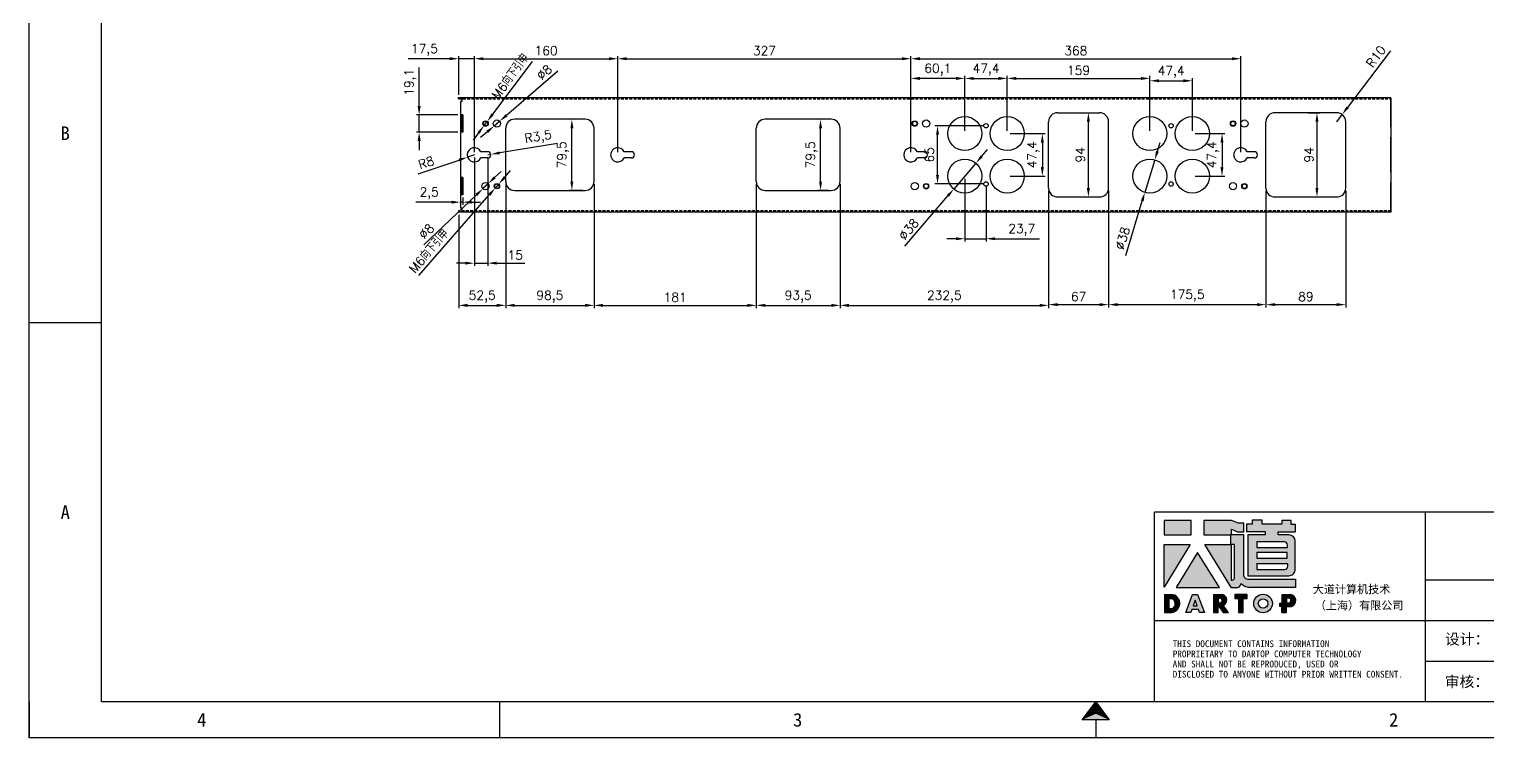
# Model space of a CAD drawing. Header units: millimetres. Extents: x 120943 to 145233, y 4425 to 40233.
# Drawn here: x 126943 to 128570, y 28927 to 29718 of the extents above; entities that cross this region are included whole.
import ezdxf
from ezdxf.enums import TextEntityAlignment as Align

# ---------------------------------------------------------------- set-up
doc = ezdxf.new("R2010")
doc.units = ezdxf.units.MM
doc.linetypes.add('DOT', pattern=[0.25, 0, -0.25])
doc.linetypes.add('HIDDEN2', pattern=[4.7625, 3.175, -1.5875])
for name, color, linetype in [('4', 7, 'Continuous'), ('hidden', 3, 'HIDDEN2'), ('print', 30, 'Continuous')]:
    doc.layers.add(name, color=color, linetype=linetype)
doc.layers.add('dim', color=2, linetype='Continuous', lineweight=9)
doc.styles.add('Dartop', font='SIMFANG.TTF')
doc.styles.add('hzHT', font='SIMHEI.TTF')
doc.styles.get("Standard").update_dxf_attribs({"font": 'txt', "bigfont": 'gbcbig.shx'})
doc.dimstyles.new('2-small', dxfattribs={"dimtxt": 10, "dimasz": 10, "dimexe": 3, "dimexo": 3, "dimgap": 4, "dimtad": 1, "dimtxsty": 'Standard', "dimcen": 5, "dimazin": 0, "dimtfac": 1, "dimtmove": 0, "dimatfit": 3, "dimfxl": 1, "dimarcsym": 0})

# ---------------------------------------------------------------- blocks, each defined once
blk = doc.blocks.new('*U527')
at = {"color": 254, "linetype": 'Continuous', "extrusion": (0, 0, -1)}
for points in [[(-17, 0.333), (-16.812, 0.25), (-17, 0.5)], [(-17, 0.333), (-17, 0.5), (-17.188, 0.25)], [(-17, 0.333), (-17.188, 0.25), (-16.812, 0.25)]]:
    blk.add_solid(points, dxfattribs=at)
blk = doc.blocks.new('dadao')
for p, q in [((48, 19.2), (44.9, 10.4)), ((44.9, 10.4), (51.2, 10.4)), ((51.2, 10.4), (48, 19.2))]:
    blk.add_line(p, q)
for points in [[(41.8, 121.6), (41.8, 143.7), (-0.4, 143.7), (-0.4, 121.6), (41.8, 121.6)], [(104.8, 122), (104.8, 130.3), (114.1, 126.3), (124.2, 126.3), (124.2, 139.6), (115.9, 139.6), (105.1, 143.9), (61.5, 143.9)], [(61.7, 144), (61.7, 121.3), (103.9, 121.3)], [(113.4, 38.7), (105.1, 38.7), (63, 106.5), (103.9, 106.5), (103.9, 120.9), (103.9, 121.3)], [(109.7, 53.6), (109.7, 106.2), (104.3, 106.2), (104.3, 50.4), (106.6, 50.4)], [(144.6, 94.4), (144.6, 84.8), (192, 84.8), (192, 94.1), (144.9, 94.1)], [(0, 28), (0, 0), (11.8, 0)], [(0.1, 28), (14, 28)], [(76.8, 28.2), (76.8, 0), (84.1, 0), (84.1, 11.1), (91.6, -0.1), (100.3, -0.1), (91.7, 11.1)], [(76.8, 28.2), (90.6, 28.2)], [(120.2, 45), (119.5, 45), (119.5, 44.6)], [(183.7, 0), (183.7, 9.6), (180.6, 9.6), (180.6, 14.9), (183.8, 14.9), (183.8, 28.1), (196.1, 28.1), (196.5, 28.1)], [(7.1, 21.8), (7.1, 6.1), (12, 6.1)], [(7.1, 21.8), (11.4, 21.8)], [(84, 22.7), (84, 15.3), (87.2, 15.3)], [(84, 22.7), (87.3, 22.7)], [(183.7, 0), (190.9, 0), (190.9, 9.6), (198.8, 9.6)], [(194.9, 22.3), (190.8, 22.3), (190.8, 15), (194.4, 15)]]:
    blk.add_lwpolyline(points)
blk.add_lwpolyline([(137.1, 144.2), (137.1, 137.9), (128.3, 137.9), (128.3, 126.5), (157.3, 126.5), (157.3, 121.5), (130.3, 121.5), (130.3, 57.5), (194.4, 57.5, 0.414214), (204.4, 67.5), (204.4, 111.3, 0.414214), (194.4, 121.3), (177.5, 121.3), (177.5, 126.3), (204.7, 126.3), (204.7, 137.7), (198.2, 137.7), (198.2, 143.9), (183.3, 143.9), (183.3, 138), (153, 138), (153, 144.2), (137.1, 144.2)], format="xyb", close=True)
for points in [[(104.8, 122), (123.4, 122), (123.4, 60, 0.414214), (131.4, 52), (204.8, 52), (204.8, 39.1), (131.7, 39.1)], [(144.3, 110.8), (144.3, 101.8), (192.3, 101.8), (192.3, 105.5, 0.414214), (187.3, 110.5), (144.3, 110.5)], [(144.6, 77), (144.6, 67.5), (187.6, 67.5, 0.414214), (192.6, 72.5), (192.6, 76.4), (144.6, 76.4)]]:
    blk.add_lwpolyline(points, format="xyb")
for points in [[(-0.3, 106.2), (40.4, 106.2), (-0.3, 39.7), (-0.3, 106.2)], [(51.7, 94.1), (18.4, 39.3), (86.2, 39.3)], [(43.8, 28.2), (51.8, 28.2), (62.6, -0.1), (55, -0.1), (53.2, 5), (42.9, 5), (41.1, 0), (33.6, 0)], [(110, 28.1), (110, 21.9), (116, 21.9), (116, -0.1), (123.2, -0.1), (123.2, 22), (129.2, 22), (129.2, 28.1), (110, 28.1)]]:
    blk.add_lwpolyline(points, close=True)
for radius in [14.5, 7.44]:
    blk.add_circle((154.2, 14.2), radius)
for centre, radius, start, end in [((99.2, 60.7), 12.6, 305.6399, 325.969), ((9.6, 14.2), 14.4, 278.6604, 72.3203), ((88.6, 19.4), 8.95, 290.6073, 77.2124), ((111.6, 46.7), 8.19, 282.9811, 347.6627), ((136, 61.7), 22.9, 226.7358, 259.3209), ((195.7, 18.6), 9.51, 288.8959, 85.2442), ((8.5, 13.9), 8.49, 294.2143, 69.7177), ((86.4, 19), 3.8, 282.527, 76.7196), ((193.7, 18.7), 3.8, 280.9891, 72.5513)]:
    blk.add_arc(centre, radius, start, end)
blk = doc.blocks.new('*D1319')
at = {"layer": 'Defpoints', "color": 0}
for p in [(127424.1, 29622.6), (127378, 29603.5), (127424.1, 29603.5)]:
    blk.add_point(p, dxfattribs=at)
at = {"layer": 'dim', "color": 0, "lineweight": -2}
for p, q in [((127378, 29632.6), (127378, 29675.6)), ((127421.1, 29622.6), (127375, 29622.6)), ((127378, 29603.5), (127378, 29622.6)), ((127421.1, 29603.5), (127375, 29603.5)), ((127378, 29593.5), (127378, 29583.5))]:
    blk.add_line(p, q, dxfattribs=at)
at = {"layer": 'dim', "color": 0}
for points in [[(127376.3, 29632.6), (127379.7, 29632.6), (127378, 29622.6)], [(127376.3, 29593.5), (127379.7, 29593.5), (127378, 29603.5)]]:
    blk.add_solid(points, dxfattribs=at)
at = {"layer": 'dim', "color": 0, "insert": (127368.2, 29659.1), "char_height": 10, "attachment_point": 5, "rotation": 90}
blk.add_mtext('19,1', dxfattribs=at)
blk = doc.blocks.new('*D1320')
at = {"layer": 'Defpoints', "color": 0}
for p in [(127424.1, 29533.6), (127426.6, 29533.6), (127424.1, 29525.3)]:
    blk.add_point(p, dxfattribs=at)
at = {"layer": 'dim', "color": 0, "lineweight": -2}
for p, q in [((127414.1, 29525.3), (127374.4, 29525.3)), ((127424.1, 29530.6), (127424.1, 29522.3)), ((127426.6, 29525.3), (127424.1, 29525.3)), ((127426.6, 29530.6), (127426.6, 29522.3)), ((127436.6, 29525.3), (127446.6, 29525.3))]:
    blk.add_line(p, q, dxfattribs=at)
at = {"layer": 'dim', "color": 0}
for points in [[(127414.1, 29526.9), (127414.1, 29523.6), (127424.1, 29525.3)], [(127436.6, 29526.9), (127436.6, 29523.6), (127426.6, 29525.3)]]:
    blk.add_solid(points, dxfattribs=at)
at = {"layer": 'dim', "color": 0, "insert": (127389.2, 29535.1), "char_height": 10, "attachment_point": 5}
blk.add_mtext('2,5', dxfattribs=at)
blk = doc.blocks.new('*D1321')
at = {"layer": 'Defpoints', "color": 0}
for p in [(127422.1, 29685.4), (127422.1, 29642.1), (127439.6, 29578.1)]:
    blk.add_point(p, dxfattribs=at)
at = {"layer": 'dim', "color": 0, "lineweight": -2}
for p, q in [((127412.1, 29685.4), (127365.7, 29685.4)), ((127422.1, 29645.1), (127422.1, 29688.4)), ((127439.6, 29685.4), (127422.1, 29685.4)), ((127439.6, 29581.1), (127439.6, 29688.4)), ((127449.6, 29685.4), (127459.6, 29685.4))]:
    blk.add_line(p, q, dxfattribs=at)
at = {"layer": 'dim', "color": 0}
for points in [[(127412.1, 29687.1), (127412.1, 29683.7), (127422.1, 29685.4)], [(127449.6, 29687.1), (127449.6, 29683.7), (127439.6, 29685.4)]]:
    blk.add_solid(points, dxfattribs=at)
at = {"layer": 'dim', "color": 0, "insert": (127383.9, 29695.2), "char_height": 10, "attachment_point": 5}
blk.add_mtext('17,5', dxfattribs=at)
blk = doc.blocks.new('*D1322')
at = {"layer": 'Defpoints', "color": 0}
for p in [(127599.6, 29685.4), (127439.6, 29578.1), (127599.6, 29578.1)]:
    blk.add_point(p, dxfattribs=at)
at = {"layer": 'dim', "color": 0, "lineweight": -2}
for p, q in [((127439.6, 29581.1), (127439.6, 29688.4)), ((127449.6, 29685.4), (127589.6, 29685.4)), ((127599.6, 29581.1), (127599.6, 29688.4))]:
    blk.add_line(p, q, dxfattribs=at)
at = {"layer": 'dim', "color": 0}
for points in [[(127449.6, 29687.1), (127449.6, 29683.7), (127439.6, 29685.4)], [(127589.6, 29687.1), (127589.6, 29683.7), (127599.6, 29685.4)]]:
    blk.add_solid(points, dxfattribs=at)
at = {"layer": 'dim', "color": 0, "insert": (127519.6, 29694.4), "char_height": 10, "attachment_point": 5}
blk.add_mtext('160', dxfattribs=at)
blk = doc.blocks.new('*D1323')
at = {"layer": 'Defpoints', "color": 0}
for p in [(127926.6, 29685.4), (127599.6, 29578.1), (127926.6, 29578.1)]:
    blk.add_point(p, dxfattribs=at)
at = {"layer": 'dim', "color": 0, "lineweight": -2}
for p, q in [((127599.6, 29581.1), (127599.6, 29688.4)), ((127609.6, 29685.4), (127916.6, 29685.4)), ((127926.6, 29581.1), (127926.6, 29688.4))]:
    blk.add_line(p, q, dxfattribs=at)
at = {"layer": 'dim', "color": 0}
for points in [[(127609.6, 29687.1), (127609.6, 29683.7), (127599.6, 29685.4)], [(127916.6, 29687.1), (127916.6, 29683.7), (127926.6, 29685.4)]]:
    blk.add_solid(points, dxfattribs=at)
at = {"layer": 'dim', "color": 0, "insert": (127763.1, 29694.4), "char_height": 10, "attachment_point": 5}
blk.add_mtext('327', dxfattribs=at)
blk = doc.blocks.new('*D1324')
at = {"layer": 'Defpoints', "color": 0}
for p in [(128294.6, 29685.4), (127926.6, 29578.1), (128294.6, 29578.1)]:
    blk.add_point(p, dxfattribs=at)
at = {"layer": 'dim', "color": 0, "lineweight": -2}
for p, q in [((127926.6, 29581.1), (127926.6, 29688.4)), ((127936.6, 29685.4), (128284.6, 29685.4)), ((128294.6, 29581.1), (128294.6, 29688.4))]:
    blk.add_line(p, q, dxfattribs=at)
at = {"layer": 'dim', "color": 0}
for points in [[(127936.6, 29687.1), (127936.6, 29683.7), (127926.6, 29685.4)], [(128284.6, 29687.1), (128284.6, 29683.7), (128294.6, 29685.4)]]:
    blk.add_solid(points, dxfattribs=at)
at = {"layer": 'dim', "color": 0, "insert": (128110.6, 29694.4), "char_height": 10, "attachment_point": 5}
blk.add_mtext('368', dxfattribs=at)
blk = doc.blocks.new('*D1325')
at = {"layer": 'Defpoints', "color": 0}
for p in [(127439.6, 29578.1), (127454.6, 29578.1), (127454.6, 29457.2)]:
    blk.add_point(p, dxfattribs=at)
at = {"layer": 'dim', "color": 0, "lineweight": -2}
for p, q in [((127439.6, 29575.1), (127439.6, 29454.2)), ((127454.6, 29575.1), (127454.6, 29454.2)), ((127429.6, 29457.2), (127419.6, 29457.2)), ((127439.6, 29457.2), (127454.6, 29457.2)), ((127464.6, 29457.2), (127495.9, 29457.2))]:
    blk.add_line(p, q, dxfattribs=at)
at = {"layer": 'dim', "color": 0}
for points in [[(127429.6, 29458.9), (127429.6, 29455.6), (127439.6, 29457.2)], [(127464.6, 29458.9), (127464.6, 29455.6), (127454.6, 29457.2)]]:
    blk.add_solid(points, dxfattribs=at)
at = {"layer": 'dim', "color": 0, "insert": (127485.2, 29466.2), "char_height": 10, "attachment_point": 5}
blk.add_mtext('15', dxfattribs=at)
blk = doc.blocks.new('*D1096')
at = {"layer": 'Defpoints', "color": 0}
for p in [(127432, 29575.5), (127439.6, 29578.1)]:
    blk.add_point(p, dxfattribs=at)
at = {"layer": 'dim', "color": 0, "lineweight": -2}
for p, q in [((127377, 29556.9), (127422.5, 29572.3)), ((127439.6, 29578.1), (127432, 29575.5))]:
    blk.add_line(p, q, dxfattribs=at)
at = {"layer": 'dim', "color": 0}
blk.add_solid([(127422, 29573.9), (127423, 29570.7), (127432, 29575.5)], dxfattribs=at)
at = {"layer": 'dim', "color": 0, "insert": (127385.8, 29569.4), "char_height": 10, "attachment_point": 5, "rotation": 18.7145}
blk.add_mtext('R8', dxfattribs=at)
blk = doc.blocks.new('*D1097')
at = {"layer": 'Defpoints', "color": 0}
for p in [(127454.6, 29578.1), (127458, 29578.7)]:
    blk.add_point(p, dxfattribs=at)
at = {"layer": 'dim', "color": 0, "lineweight": -2}
for p, q in [((127532.2, 29590.7), (127467.9, 29580.2)), ((127454.6, 29578.1), (127458, 29578.7))]:
    blk.add_line(p, q, dxfattribs=at)
at = {"layer": 'dim', "color": 0}
blk.add_solid([(127467.6, 29581.9), (127468.1, 29578.6), (127458, 29578.7)], dxfattribs=at)
at = {"layer": 'dim', "color": 0, "insert": (127511, 29597.2), "char_height": 10, "attachment_point": 5, "rotation": 9.1947}
blk.add_mtext('R3,5', dxfattribs=at)
blk = doc.blocks.new('*D1326')
at = {"layer": 'Defpoints', "color": 0}
for p in [(127453.9, 29615.4), (127450.3, 29610.6)]:
    blk.add_point(p, dxfattribs=at)
at = {"layer": 'dim', "color": 0, "lineweight": -2}
for p, q in [((127504, 29682.3), (127459.9, 29623.4)), ((127450.3, 29610.6), (127453.9, 29615.4)), ((127444.3, 29602.6), (127438.3, 29594.6))]:
    blk.add_line(p, q, dxfattribs=at)
at = {"layer": 'dim', "color": 0}
for points in [[(127458.5, 29624.4), (127461.2, 29622.4), (127453.9, 29615.4)], [(127442.9, 29603.6), (127445.6, 29601.6), (127450.3, 29610.6)]]:
    blk.add_solid(points, dxfattribs=at)
at = {"layer": 'dim', "color": 0, "insert": (127479.9, 29665.6), "char_height": 10, "attachment_point": 5, "rotation": 53.1227}
blk.add_mtext('M6向下引申', dxfattribs=at)
blk = doc.blocks.new('*D1327')
at = {"layer": 'Defpoints', "color": 0}
for p in [(127467.8, 29615.6), (127461.7, 29610.4)]:
    blk.add_point(p, dxfattribs=at)
at = {"layer": 'dim', "color": 0, "lineweight": -2}
for p, q in [((127532.8, 29671.5), (127475.4, 29622.1)), ((127461.7, 29610.4), (127467.8, 29615.6)), ((127454.1, 29603.9), (127446.6, 29597.4))]:
    blk.add_line(p, q, dxfattribs=at)
at = {"layer": 'dim', "color": 0}
for points in [[(127474.3, 29623.4), (127476.5, 29620.9), (127467.8, 29615.6)], [(127453.1, 29605.2), (127455.2, 29602.6), (127461.7, 29610.4)]]:
    blk.add_solid(points, dxfattribs=at)
at = {"layer": 'dim', "color": 0, "insert": (127517.6, 29670.3), "char_height": 10, "attachment_point": 5, "rotation": 40.6958}
blk.add_mtext('∅8', dxfattribs=at)
blk = doc.blocks.new('*D1328')
at = {"layer": 'Defpoints', "color": 0}
for p in [(127449.2, 29540.4), (127455, 29545.9)]:
    blk.add_point(p, dxfattribs=at)
at = {"layer": 'dim', "color": 0, "lineweight": -2}
for p, q in [((127462.2, 29552.8), (127469.4, 29559.7)), ((127383.3, 29477.7), (127441.9, 29533.5)), ((127455, 29545.9), (127449.2, 29540.4))]:
    blk.add_line(p, q, dxfattribs=at)
at = {"layer": 'dim', "color": 0}
for points in [[(127461, 29554), (127463.3, 29551.6), (127455, 29545.9)], [(127440.8, 29534.7), (127443.1, 29532.3), (127449.2, 29540.4)]]:
    blk.add_solid(points, dxfattribs=at)
at = {"layer": 'dim', "color": 0, "insert": (127386.1, 29492.8), "char_height": 10, "attachment_point": 5, "rotation": 43.5929}
blk.add_mtext('∅8', dxfattribs=at)
blk = doc.blocks.new('*D1329')
at = {"layer": 'Defpoints', "color": 0}
for p in [(127462.8, 29540.9), (127466.7, 29545.4)]:
    blk.add_point(p, dxfattribs=at)
at = {"layer": 'dim', "color": 0, "lineweight": -2}
for p, q in [((127473.3, 29553), (127479.9, 29560.5)), ((127377.6, 29443.5), (127456.2, 29533.4)), ((127466.7, 29545.4), (127462.8, 29540.9))]:
    blk.add_line(p, q, dxfattribs=at)
at = {"layer": 'dim', "color": 0}
for points in [[(127472.1, 29554), (127474.6, 29551.9), (127466.7, 29545.4)], [(127454.9, 29534.5), (127457.5, 29532.3), (127462.8, 29540.9)]]:
    blk.add_solid(points, dxfattribs=at)
at = {"layer": 'dim', "color": 0, "insert": (127389, 29470.6), "char_height": 10, "attachment_point": 5, "rotation": 48.8354}
blk.add_mtext('M6向下引申', dxfattribs=at)
blk = doc.blocks.new('*D1338')
at = {"layer": 'Defpoints', "color": 0}
for p in [(127474.6, 29548.3), (127422.1, 29514.1), (127474.6, 29410.1)]:
    blk.add_point(p, dxfattribs=at)
at = {"layer": 'dim', "color": 0, "lineweight": -2}
for p, q in [((127474.6, 29545.3), (127474.6, 29407.1)), ((127422.1, 29511.1), (127422.1, 29407.1)), ((127432.1, 29410.1), (127464.6, 29410.1))]:
    blk.add_line(p, q, dxfattribs=at)
at = {"layer": 'dim', "color": 0}
for points in [[(127432.1, 29411.8), (127432.1, 29408.4), (127422.1, 29410.1)], [(127464.6, 29411.8), (127464.6, 29408.4), (127474.6, 29410.1)]]:
    blk.add_solid(points, dxfattribs=at)
at = {"layer": 'dim', "color": 0, "insert": (127448.3, 29419.9), "char_height": 10, "attachment_point": 5}
blk.add_mtext('52,5', dxfattribs=at)
blk = doc.blocks.new('*D1339')
at = {"layer": 'Defpoints', "color": 0}
for p in [(127573.1, 29548.3), (127474.6, 29545.3), (127573.1, 29410.1)]:
    blk.add_point(p, dxfattribs=at)
at = {"layer": 'dim', "color": 0, "lineweight": -2}
for p, q in [((127474.6, 29542.3), (127474.6, 29407.1)), ((127573.1, 29545.3), (127573.1, 29407.1)), ((127484.6, 29410.1), (127563.1, 29410.1))]:
    blk.add_line(p, q, dxfattribs=at)
at = {"layer": 'dim', "color": 0}
for points in [[(127484.6, 29411.8), (127484.6, 29408.4), (127474.6, 29410.1)], [(127563.1, 29411.8), (127563.1, 29408.4), (127573.1, 29410.1)]]:
    blk.add_solid(points, dxfattribs=at)
at = {"layer": 'dim', "color": 0, "insert": (127523.8, 29419.9), "char_height": 10, "attachment_point": 5}
blk.add_mtext('98,5', dxfattribs=at)
blk = doc.blocks.new('*D1340')
at = {"layer": 'Defpoints', "color": 0}
for p in [(127573.1, 29548.3), (127754.1, 29548.3), (127754.1, 29410.1)]:
    blk.add_point(p, dxfattribs=at)
at = {"layer": 'dim', "color": 0, "lineweight": -2}
for p, q in [((127573.1, 29545.3), (127573.1, 29407.1)), ((127754.1, 29545.3), (127754.1, 29407.1)), ((127583.1, 29410.1), (127744.1, 29410.1))]:
    blk.add_line(p, q, dxfattribs=at)
at = {"layer": 'dim', "color": 0}
for points in [[(127583.1, 29411.8), (127583.1, 29408.4), (127573.1, 29410.1)], [(127744.1, 29411.8), (127744.1, 29408.4), (127754.1, 29410.1)]]:
    blk.add_solid(points, dxfattribs=at)
at = {"layer": 'dim', "color": 0, "insert": (127663.6, 29419.1), "char_height": 10, "attachment_point": 5}
blk.add_mtext('181', dxfattribs=at)
blk = doc.blocks.new('*D1341')
at = {"layer": 'Defpoints', "color": 0}
for p in [(127754.1, 29548.3), (127847.6, 29548.3), (127847.6, 29410.1)]:
    blk.add_point(p, dxfattribs=at)
at = {"layer": 'dim', "color": 0, "lineweight": -2}
for p, q in [((127754.1, 29545.3), (127754.1, 29407.1)), ((127847.6, 29545.3), (127847.6, 29407.1)), ((127764.1, 29410.1), (127837.6, 29410.1))]:
    blk.add_line(p, q, dxfattribs=at)
at = {"layer": 'dim', "color": 0}
for points in [[(127764.1, 29411.8), (127764.1, 29408.4), (127754.1, 29410.1)], [(127837.6, 29411.8), (127837.6, 29408.4), (127847.6, 29410.1)]]:
    blk.add_solid(points, dxfattribs=at)
at = {"layer": 'dim', "color": 0, "insert": (127800.8, 29419.9), "char_height": 10, "attachment_point": 5}
blk.add_mtext('93,5', dxfattribs=at)
blk = doc.blocks.new('*D1342')
at = {"layer": 'Defpoints', "color": 0}
for p in [(127847.6, 29548.3), (128080.1, 29541.1), (128080.1, 29410.1)]:
    blk.add_point(p, dxfattribs=at)
at = {"layer": 'dim', "color": 0, "lineweight": -2}
for p, q in [((127847.6, 29545.3), (127847.6, 29407.1)), ((128080.1, 29538.1), (128080.1, 29407.1)), ((127857.6, 29410.1), (128070.1, 29410.1))]:
    blk.add_line(p, q, dxfattribs=at)
at = {"layer": 'dim', "color": 0}
for points in [[(127857.6, 29411.8), (127857.6, 29408.4), (127847.6, 29410.1)], [(128070.1, 29411.8), (128070.1, 29408.4), (128080.1, 29410.1)]]:
    blk.add_solid(points, dxfattribs=at)
at = {"layer": 'dim', "color": 0, "insert": (127963.8, 29419.9), "char_height": 10, "attachment_point": 5}
blk.add_mtext('232,5', dxfattribs=at)
blk = doc.blocks.new('*D1343')
at = {"layer": 'Defpoints', "color": 0}
for p in [(128080.1, 29538.1), (128147.1, 29541.1), (128147.1, 29410.9)]:
    blk.add_point(p, dxfattribs=at)
at = {"layer": 'dim', "color": 0, "lineweight": -2}
for p, q in [((128080.1, 29535.1), (128080.1, 29407.9)), ((128147.1, 29538.1), (128147.1, 29407.9)), ((128090.1, 29410.9), (128137.1, 29410.9))]:
    blk.add_line(p, q, dxfattribs=at)
at = {"layer": 'dim', "color": 0}
for points in [[(128090.1, 29412.6), (128090.1, 29409.3), (128080.1, 29410.9)], [(128137.1, 29412.6), (128137.1, 29409.3), (128147.1, 29410.9)]]:
    blk.add_solid(points, dxfattribs=at)
at = {"layer": 'dim', "color": 0, "insert": (128113.6, 29419.9), "char_height": 10, "attachment_point": 5}
blk.add_mtext('67', dxfattribs=at)
blk = doc.blocks.new('*D1344')
at = {"layer": 'Defpoints', "color": 0}
for p in [(128147.1, 29541.1), (128322.6, 29541.1), (128322.6, 29410.9)]:
    blk.add_point(p, dxfattribs=at)
at = {"layer": 'dim', "color": 0, "lineweight": -2}
for p, q in [((128147.1, 29538.1), (128147.1, 29407.9)), ((128322.6, 29538.1), (128322.6, 29407.9)), ((128157.1, 29410.9), (128312.6, 29410.9))]:
    blk.add_line(p, q, dxfattribs=at)
at = {"layer": 'dim', "color": 0}
for points in [[(128157.1, 29412.6), (128157.1, 29409.3), (128147.1, 29410.9)], [(128312.6, 29412.6), (128312.6, 29409.3), (128322.6, 29410.9)]]:
    blk.add_solid(points, dxfattribs=at)
at = {"layer": 'dim', "color": 0, "insert": (128234.8, 29420.8), "char_height": 10, "attachment_point": 5}
blk.add_mtext('175,5', dxfattribs=at)
blk = doc.blocks.new('*D1345')
at = {"layer": 'Defpoints', "color": 0}
for p in [(128322.6, 29538.1), (128411.6, 29541.1), (128411.6, 29410.9)]:
    blk.add_point(p, dxfattribs=at)
at = {"layer": 'dim', "color": 0, "lineweight": -2}
for p, q in [((128322.6, 29535.1), (128322.6, 29407.9)), ((128411.6, 29538.1), (128411.6, 29407.9)), ((128332.6, 29410.9), (128401.6, 29410.9))]:
    blk.add_line(p, q, dxfattribs=at)
at = {"layer": 'dim', "color": 0}
for points in [[(128332.6, 29412.6), (128332.6, 29409.3), (128322.6, 29410.9)], [(128401.6, 29412.6), (128401.6, 29409.3), (128411.6, 29410.9)]]:
    blk.add_solid(points, dxfattribs=at)
at = {"layer": 'dim', "color": 0, "insert": (128367.1, 29419.9), "char_height": 10, "attachment_point": 5}
blk.add_mtext('89', dxfattribs=at)
blk = doc.blocks.new('*D1346')
at = {"layer": 'Defpoints', "color": 0}
for p in [(127548.4, 29617.8), (127563.1, 29617.8), (127563.1, 29538.3)]:
    blk.add_point(p, dxfattribs=at)
at = {"layer": 'dim', "color": 0, "lineweight": -2}
for p, q in [((127560.1, 29617.8), (127545.4, 29617.8)), ((127548.4, 29548.3), (127548.4, 29607.8)), ((127560.1, 29538.3), (127545.4, 29538.3))]:
    blk.add_line(p, q, dxfattribs=at)
at = {"layer": 'dim', "color": 0}
for points in [[(127546.7, 29607.8), (127550, 29607.8), (127548.4, 29617.8)], [(127546.7, 29548.3), (127550, 29548.3), (127548.4, 29538.3)]]:
    blk.add_solid(points, dxfattribs=at)
at = {"layer": 'dim', "color": 0, "insert": (127538.5, 29578.1), "char_height": 10, "attachment_point": 5, "rotation": 90}
blk.add_mtext('79,5', dxfattribs=at)
blk = doc.blocks.new('*D1347')
at = {"layer": 'Defpoints', "color": 0}
for p in [(127825.7, 29617.8), (127837.6, 29617.8), (127837.6, 29538.3)]:
    blk.add_point(p, dxfattribs=at)
at = {"layer": 'dim', "color": 0, "lineweight": -2}
for p, q in [((127834.6, 29617.8), (127822.7, 29617.8)), ((127825.7, 29548.3), (127825.7, 29607.8)), ((127834.6, 29538.3), (127822.7, 29538.3))]:
    blk.add_line(p, q, dxfattribs=at)
at = {"layer": 'dim', "color": 0}
for points in [[(127824.1, 29607.8), (127827.4, 29607.8), (127825.7, 29617.8)], [(127824.1, 29548.3), (127827.4, 29548.3), (127825.7, 29538.3)]]:
    blk.add_solid(points, dxfattribs=at)
at = {"layer": 'dim', "color": 0, "insert": (127815.9, 29578.1), "char_height": 10, "attachment_point": 5, "rotation": 90}
blk.add_mtext('79,5', dxfattribs=at)
blk = doc.blocks.new('*D1348')
at = {"layer": 'Defpoints', "color": 0}
for p in [(128113.6, 29625.1), (128124.5, 29625.1), (128113.6, 29531.1)]:
    blk.add_point(p, dxfattribs=at)
at = {"layer": 'dim', "color": 0, "lineweight": -2}
for p, q in [((128116.6, 29625.1), (128127.5, 29625.1)), ((128124.5, 29541.1), (128124.5, 29615.1)), ((128116.6, 29531.1), (128127.5, 29531.1))]:
    blk.add_line(p, q, dxfattribs=at)
at = {"layer": 'dim', "color": 0}
for points in [[(128122.8, 29615.1), (128126.2, 29615.1), (128124.5, 29625.1)], [(128122.8, 29541.1), (128126.2, 29541.1), (128124.5, 29531.1)]]:
    blk.add_solid(points, dxfattribs=at)
at = {"layer": 'dim', "color": 0, "insert": (128115.5, 29578.1), "char_height": 10, "attachment_point": 5, "rotation": 90}
blk.add_mtext('94', dxfattribs=at)
blk = doc.blocks.new('*D1349')
at = {"layer": 'Defpoints', "color": 0}
for p in [(128367.1, 29625.1), (128367.1, 29531.1), (128379.5, 29531.1)]:
    blk.add_point(p, dxfattribs=at)
at = {"layer": 'dim', "color": 0, "lineweight": -2}
for p, q in [((128370.1, 29625.1), (128382.5, 29625.1)), ((128379.5, 29615.1), (128379.5, 29541.1)), ((128370.1, 29531.1), (128382.5, 29531.1))]:
    blk.add_line(p, q, dxfattribs=at)
at = {"layer": 'dim', "color": 0}
for points in [[(128377.8, 29615.1), (128381.1, 29615.1), (128379.5, 29625.1)], [(128377.8, 29541.1), (128381.1, 29541.1), (128379.5, 29531.1)]]:
    blk.add_solid(points, dxfattribs=at)
at = {"layer": 'dim', "color": 0, "insert": (128370.5, 29578.1), "char_height": 10, "attachment_point": 5, "rotation": 90}
blk.add_mtext('94', dxfattribs=at)
blk = doc.blocks.new('*D1350')
at = {"layer": 'Defpoints', "color": 0}
for p in [(128034.1, 29663.4), (127986.7, 29601.8), (128034.1, 29601.8)]:
    blk.add_point(p, dxfattribs=at)
at = {"layer": 'dim', "color": 0, "lineweight": -2}
for p, q in [((127986.7, 29604.8), (127986.7, 29666.4)), ((127996.7, 29663.4), (128024.1, 29663.4)), ((128034.1, 29604.8), (128034.1, 29666.4))]:
    blk.add_line(p, q, dxfattribs=at)
at = {"layer": 'dim', "color": 0}
for points in [[(127996.7, 29665.1), (127996.7, 29661.7), (127986.7, 29663.4)], [(128024.1, 29665.1), (128024.1, 29661.7), (128034.1, 29663.4)]]:
    blk.add_solid(points, dxfattribs=at)
at = {"layer": 'dim', "color": 0, "insert": (128010.4, 29673.2), "char_height": 10, "attachment_point": 5}
blk.add_mtext('47,4', dxfattribs=at)
blk = doc.blocks.new('*D1351')
at = {"layer": 'Defpoints', "color": 0}
for p in [(128034.1, 29601.8), (128034.1, 29554.4), (128073.2, 29554.4)]:
    blk.add_point(p, dxfattribs=at)
at = {"layer": 'dim', "color": 0, "lineweight": -2}
for p, q in [((128037.1, 29601.8), (128076.2, 29601.8)), ((128073.2, 29591.8), (128073.2, 29564.4)), ((128037.1, 29554.4), (128076.2, 29554.4))]:
    blk.add_line(p, q, dxfattribs=at)
at = {"layer": 'dim', "color": 0}
for points in [[(128071.5, 29591.8), (128074.8, 29591.8), (128073.2, 29601.8)], [(128071.5, 29564.4), (128074.8, 29564.4), (128073.2, 29554.4)]]:
    blk.add_solid(points, dxfattribs=at)
at = {"layer": 'dim', "color": 0, "insert": (128063.3, 29578.1), "char_height": 10, "attachment_point": 5, "rotation": 90}
blk.add_mtext('47,4', dxfattribs=at)
blk = doc.blocks.new('*D1352')
at = {"layer": 'Defpoints', "color": 0}
for p in [(128240.5, 29660.8), (128193.1, 29601.8), (128240.5, 29601.8)]:
    blk.add_point(p, dxfattribs=at)
at = {"layer": 'dim', "color": 0, "lineweight": -2}
for p, q in [((128193.1, 29604.8), (128193.1, 29663.8)), ((128240.5, 29604.8), (128240.5, 29663.8)), ((128203.1, 29660.8), (128230.5, 29660.8))]:
    blk.add_line(p, q, dxfattribs=at)
at = {"layer": 'dim', "color": 0}
for points in [[(128203.1, 29662.4), (128203.1, 29659.1), (128193.1, 29660.8)], [(128230.5, 29662.4), (128230.5, 29659.1), (128240.5, 29660.8)]]:
    blk.add_solid(points, dxfattribs=at)
at = {"layer": 'dim', "color": 0, "insert": (128216.8, 29670.6), "char_height": 10, "attachment_point": 5}
blk.add_mtext('47,4', dxfattribs=at)
blk = doc.blocks.new('*D1353')
at = {"layer": 'Defpoints', "color": 0}
for p in [(128240.5, 29601.8), (128240.5, 29554.4), (128273.6, 29554.4)]:
    blk.add_point(p, dxfattribs=at)
at = {"layer": 'dim', "color": 0, "lineweight": -2}
for p, q in [((128243.5, 29601.8), (128276.6, 29601.8)), ((128273.6, 29591.8), (128273.6, 29564.4)), ((128243.5, 29554.4), (128276.6, 29554.4))]:
    blk.add_line(p, q, dxfattribs=at)
at = {"layer": 'dim', "color": 0}
for points in [[(128271.9, 29591.8), (128275.2, 29591.8), (128273.6, 29601.8)], [(128271.9, 29564.4), (128275.2, 29564.4), (128273.6, 29554.4)]]:
    blk.add_solid(points, dxfattribs=at)
at = {"layer": 'dim', "color": 0, "insert": (128263.7, 29578.1), "char_height": 10, "attachment_point": 5, "rotation": 90}
blk.add_mtext('47,4', dxfattribs=at)
blk = doc.blocks.new('*D1354')
at = {"layer": 'Defpoints', "color": 0}
for p in [(127926.6, 29663.4), (127986.7, 29604.8), (127926.6, 29578.1)]:
    blk.add_point(p, dxfattribs=at)
at = {"layer": 'dim', "color": 0, "lineweight": -2}
for p, q in [((127926.6, 29581.1), (127926.6, 29666.4)), ((127976.7, 29663.4), (127936.6, 29663.4)), ((127986.7, 29607.8), (127986.7, 29666.4))]:
    blk.add_line(p, q, dxfattribs=at)
at = {"layer": 'dim', "color": 0}
for points in [[(127936.6, 29665.1), (127936.6, 29661.7), (127926.6, 29663.4)], [(127976.7, 29665.1), (127976.7, 29661.7), (127986.7, 29663.4)]]:
    blk.add_solid(points, dxfattribs=at)
at = {"layer": 'dim', "color": 0, "insert": (127956.6, 29673.2), "char_height": 10, "attachment_point": 5}
blk.add_mtext('60,1', dxfattribs=at)
blk = doc.blocks.new('*D1355')
at = {"layer": 'Defpoints', "color": 0}
for p in [(128193.1, 29663.4), (128034.1, 29601.8), (128193.1, 29601.8)]:
    blk.add_point(p, dxfattribs=at)
at = {"layer": 'dim', "color": 0, "lineweight": -2}
for p, q in [((128034.1, 29604.8), (128034.1, 29666.4)), ((128044.1, 29663.4), (128183.1, 29663.4)), ((128193.1, 29604.8), (128193.1, 29666.4))]:
    blk.add_line(p, q, dxfattribs=at)
at = {"layer": 'dim', "color": 0}
for points in [[(128044.1, 29665.1), (128044.1, 29661.7), (128034.1, 29663.4)], [(128183.1, 29665.1), (128183.1, 29661.7), (128193.1, 29663.4)]]:
    blk.add_solid(points, dxfattribs=at)
at = {"layer": 'dim', "color": 0, "insert": (128113.6, 29672.4), "char_height": 10, "attachment_point": 5}
blk.add_mtext('159', dxfattribs=at)
blk = doc.blocks.new('*D1356')
at = {"layer": 'Defpoints', "color": 0}
for p in [(127999, 29568.8), (127974.3, 29539.9)]:
    blk.add_point(p, dxfattribs=at)
at = {"layer": 'dim', "color": 0, "lineweight": -2}
for p, q in [((128005.5, 29576.5), (128012, 29584.1)), ((127999, 29568.8), (127974.3, 29539.9)), ((127919.7, 29476), (127967.8, 29532.3))]:
    blk.add_line(p, q, dxfattribs=at)
at = {"layer": 'dim', "color": 0}
for points in [[(128004.2, 29577.5), (128006.7, 29575.4), (127999, 29568.8)], [(127966.6, 29533.4), (127969.1, 29531.2), (127974.3, 29539.9)]]:
    blk.add_solid(points, dxfattribs=at)
at = {"layer": 'dim', "color": 0, "insert": (127924.1, 29495), "char_height": 10, "attachment_point": 5, "rotation": 49.5323}
blk.add_mtext('∅38', dxfattribs=at)
blk = doc.blocks.new('*D1357')
at = {"layer": 'Defpoints', "color": 0}
for p in [(128198.6, 29572.6), (128187.5, 29536.2)]:
    blk.add_point(p, dxfattribs=at)
at = {"layer": 'dim', "color": 0, "lineweight": -2}
for p, q in [((128201.5, 29582.1), (128204.4, 29591.7)), ((128198.6, 29572.6), (128187.5, 29536.2)), ((128166.1, 29465.8), (128184.6, 29526.6))]:
    blk.add_line(p, q, dxfattribs=at)
at = {"layer": 'dim', "color": 0}
for points in [[(128199.9, 29582.6), (128203.1, 29581.7), (128198.6, 29572.6)], [(128183, 29527.1), (128186.2, 29526.2), (128187.5, 29536.2)]]:
    blk.add_solid(points, dxfattribs=at)
at = {"layer": 'dim', "color": 0, "insert": (128162.6, 29485), "char_height": 10, "attachment_point": 5, "rotation": 73.1034}
blk.add_mtext('∅38', dxfattribs=at)
blk = doc.blocks.new('*D1358')
at = {"layer": 'Defpoints', "color": 0}
for p in [(127956.2, 29610.6), (128010.4, 29610.6), (128010.4, 29545.6)]:
    blk.add_point(p, dxfattribs=at)
at = {"layer": 'dim', "color": 0, "lineweight": -2}
for p, q in [((128007.4, 29610.6), (127953.2, 29610.6)), ((127956.2, 29555.6), (127956.2, 29600.6)), ((128007.4, 29545.6), (127953.2, 29545.6))]:
    blk.add_line(p, q, dxfattribs=at)
at = {"layer": 'dim', "color": 0}
for points in [[(127954.6, 29600.6), (127957.9, 29600.6), (127956.2, 29610.6)], [(127954.6, 29555.6), (127957.9, 29555.6), (127956.2, 29545.6)]]:
    blk.add_solid(points, dxfattribs=at)
at = {"layer": 'dim', "color": 0, "insert": (127947.2, 29578.1), "char_height": 10, "attachment_point": 5, "rotation": 90}
blk.add_mtext('65', dxfattribs=at)
blk = doc.blocks.new('*D1359')
at = {"layer": 'Defpoints', "color": 0}
for p in [(127986.7, 29554.4), (128010.4, 29545.6), (127986.7, 29484.5)]:
    blk.add_point(p, dxfattribs=at)
at = {"layer": 'dim', "color": 0, "lineweight": -2}
for p, q in [((127986.7, 29551.4), (127986.7, 29481.5)), ((128010.4, 29542.6), (128010.4, 29481.5)), ((127976.7, 29484.5), (127966.7, 29484.5)), ((127986.7, 29484.5), (128010.4, 29484.5)), ((128020.4, 29484.5), (128070, 29484.5))]:
    blk.add_line(p, q, dxfattribs=at)
at = {"layer": 'dim', "color": 0}
for points in [[(127976.7, 29486.1), (127976.7, 29482.8), (127986.7, 29484.5)], [(128020.4, 29486.1), (128020.4, 29482.8), (128010.4, 29484.5)]]:
    blk.add_solid(points, dxfattribs=at)
at = {"layer": 'dim', "color": 0, "insert": (128050.2, 29494.3), "char_height": 10, "attachment_point": 5}
blk.add_mtext('23,7', dxfattribs=at)
blk = doc.blocks.new('*D1100')
at = {"layer": 'Defpoints', "color": 0}
for p in [(128401.6, 29615.1), (128407.6, 29623.1)]:
    blk.add_point(p, dxfattribs=at)
at = {"layer": 'dim', "color": 0, "lineweight": -2}
for p, q in [((128461.4, 29694.3), (128413.6, 29631.1)), ((128401.6, 29615.1), (128407.6, 29623.1))]:
    blk.add_line(p, q, dxfattribs=at)
at = {"layer": 'dim', "color": 0}
blk.add_solid([(128412.3, 29632.1), (128414.9, 29630), (128407.6, 29623.1)], dxfattribs=at)
at = {"layer": 'dim', "color": 0, "insert": (128445.3, 29687.9), "char_height": 10, "attachment_point": 5, "rotation": 52.9358}
blk.add_mtext('R10', dxfattribs=at)

msp = doc.modelspace()

# ---------------------------------------------------------------- hatches: boundary and pattern name
for points in [[(128239.101, 29169.845), (128208.966, 29169.845), (128208.966, 29154.101), (128239.101, 29154.101)], [(128238.131, 29143.085), (128209.047, 29143.085), (128209.047, 29095.598)], [(128246.193, 29134.467), (128222.418, 29095.282), (128270.83, 29095.282)], [(128301.569, 29087.265), (128287.811, 29087.265), (128287.811, 29082.9), (128292.103, 29082.9), (128292.103, 29067.17), (128297.243, 29067.17), (128297.243, 29082.91), (128301.569, 29082.91)]]:
    msp.add_hatch(color=0).paths.add_polyline_path(points)
h = msp.add_hatch(color=0)
h.paths.add_polyline_path([(128284.135, 29160.276), (128290.786, 29157.403), (128297.976, 29157.403), (128297.976, 29166.92), (128292.044, 29166.92), (128284.315, 29169.972), (128253.34, 29169.972), (128253.34, 29153.877), (128283.478, 29153.877), (128283.478, 29153.552), (128283.478, 29143.265), (128254.253, 29143.265), (128284.313, 29094.889), (128290.265, 29094.889, 0.27937482), (128294.61, 29099.114), (128294.61, 29099.337), (128295.135, 29099.337, 0.14314537), (128303.33, 29095.167), (128355.564, 29095.167), (128355.564, 29104.342), (128303.108, 29104.342, -0.41421356), (128297.394, 29110.055), (128297.394, 29154.386), (128284.135, 29154.386)])
h.paths.add_polyline_path([(128283.781, 29143.059), (128287.611, 29143.059), (128287.611, 29105.512, -0.08893574), (128285.392, 29103.23), (128283.768, 29103.23)], flags=16)
h = msp.add_hatch(color=0)
h.paths.add_polyline_path([(128355.474, 29165.587), (128350.826, 29165.587), (128350.826, 29170.009), (128340.204, 29170.009), (128340.204, 29165.808), (128318.516, 29165.808), (128318.516, 29170.23), (128307.158, 29170.23), (128307.158, 29165.727), (128300.882, 29165.727), (128300.882, 29157.576), (128321.593, 29157.576), (128321.593, 29153.971), (128302.294, 29153.971), (128302.294, 29108.332), (128348.11, 29108.332, 0.41421356), (128355.252, 29115.474), (128355.252, 29146.729, 0.41421356), (128348.11, 29153.871), (128335.999, 29153.871), (128335.999, 29157.408), (128355.474, 29157.408)])
h.paths.add_polyline_path([(128343.051, 29146.134, -0.41421356), (128346.621, 29142.563), (128346.621, 29139.944), (128312.319, 29139.944), (128312.319, 29146.134)], flags=16)
h.paths.add_polyline_path([(128346.4, 29134.417), (128346.4, 29127.785), (128312.541, 29127.785), (128312.541, 29134.417)], flags=16)
h.paths.add_polyline_path([(128346.842, 29121.817), (128346.842, 29118.977, -0.41421356), (128343.271, 29115.406), (128312.541, 29115.406), (128312.541, 29121.817)], flags=16)
h = msp.add_hatch(color=0)
h.paths.add_polyline_path([(128219.238, 29087.193), (128209.261, 29087.193), (128209.261, 29067.23), (128217.664, 29067.23, 0.79301591)])
h.paths.add_polyline_path([(128217.812, 29071.602), (128214.323, 29071.602), (128214.323, 29082.821), (128217.427, 29082.821, -0.67136089)], flags=16)
h = msp.add_hatch(color=0)
h.paths.add_polyline_path([(128246.268, 29087.357), (128240.574, 29087.357), (128233.251, 29067.209), (128238.645, 29067.209), (128239.914, 29070.779), (128247.221, 29070.779), (128248.518, 29067.165), (128253.955, 29067.165)])
h.paths.add_polyline_path([(128245.825, 29074.628), (128241.297, 29074.628), (128243.52, 29080.959)], flags=16)
h = msp.add_hatch(color=0)
h.paths.add_polyline_path([(128273.946, 29087.343), (128264.133, 29087.343), (128264.133, 29067.197), (128269.318, 29067.197), (128269.318, 29075.184), (128274.649, 29067.125), (128280.915, 29067.125), (128274.78, 29075.133, 0.74405494)])
h.paths.add_polyline_path([(128269.271, 29078.166), (128269.271, 29083.456), (128271.589, 29083.456, -0.79680897), (128271.554, 29078.166)], flags=16)
h = msp.add_hatch(color=0)
h.paths.add_polyline_path([(128309.048, 29077.343, 1), (128329.735, 29077.343, 1)])
h.paths.add_polyline_path([(128324.705, 29077.343, -1), (128314.078, 29077.343, -1)], flags=16)
h = msp.add_hatch(color=0)
h.paths.add_polyline_path([(128349.576, 29087.295), (128349.279, 29087.295), (128340.531, 29087.295), (128340.531, 29077.893), (128338.21, 29077.893), (128338.21, 29074.077), (128340.493, 29074.077), (128340.493, 29067.233), (128345.6, 29067.233), (128345.6, 29074.104), (128351.212, 29074.104, 0.81230381)])
h.paths.add_polyline_path([(128345.525, 29077.919), (128345.525, 29083.178), (128348.431, 29083.178, -0.77821343), (128348.134, 29077.919)], flags=16)

# ---------------------------------------------------------------- linework, layer by layer
at = {"color": 0, "linetype": 'DOT'}
for p, q in [((126943.004, 28967.689), (126943.004, 30659.787)), ((129462.177, 28927.401), (126943.004, 28927.401))]:
    msp.add_line(p, q, dxfattribs=at)
at = {"color": 0}
for p, q in [((127023.58, 28967.689), (127023.58, 30659.787)), ((127023.58, 29390.713), (126943.004, 29390.713)), ((129421.889, 29179.201), (128198.139, 29179.201)), ((128198.139, 28967.689), (128198.139, 29179.201)), ((128500.299, 29179.201), (128500.299, 28967.689)), ((128500.299, 29103.661), (128802.46, 29103.661)), ((128198.139, 29058.337), (128500.299, 29058.337)), ((128500.299, 29058.337), (129421.889, 29058.337)), ((128500.299, 29013.013), (128802.46, 29013.013)), ((126943.004, 28967.689), (126943.004, 28927.401)), ((129421.889, 28967.689), (127023.58, 28967.689)), ((127467.918, 28927.401), (127467.918, 28967.689)), ((128132.671, 28947.545), (128132.671, 28927.401)), ((126943.004, 28927.401), (126943.004, 28927.401))]:
    msp.add_line(p, q, dxfattribs=at)
for p, q in [((127422.055, 29642.091), (127422.055, 29640.591)), ((127422.055, 29642.091), (128462.055, 29642.091)), ((127422.055, 29640.591), (127422.055, 29642.091)), ((127422.055, 29642.091), (127422.055, 29640.591)), ((127424.055, 29642.091), (128462.055, 29642.091)), ((127424.055, 29637.591), (127424.055, 29622.591)), ((127425.555, 29637.591), (127424.055, 29637.591)), ((127425.555, 29642.091), (127425.555, 29637.591)), ((128462.055, 29641.591), (128462.055, 29514.091)), ((128462.055, 29609.091), (128462.055, 29641.591)), ((127426.555, 29622.591), (127424.055, 29622.591)), ((127424.055, 29622.591), (127424.055, 29603.491)), ((127425.555, 29622.591), (127425.555, 29603.491)), ((127426.555, 29622.591), (127426.555, 29603.491)), ((127563.055, 29617.841), (127484.555, 29617.841)), ((127837.555, 29617.841), (127764.055, 29617.841)), ((128080.052, 29541.083), (128080.054, 29615.093)), ((128090.055, 29625.093), (128137.056, 29625.089)), ((128147.055, 29541.095), (128147.055, 29615.089)), ((128322.555, 29541.091), (128322.555, 29615.091)), ((128401.555, 29625.091), (128332.555, 29625.091)), ((128411.555, 29541.091), (128411.555, 29615.091)), ((127424.055, 29603.491), (127424.055, 29552.691)), ((127426.555, 29603.491), (127424.055, 29603.491)), ((127474.555, 29548.341), (127474.555, 29607.841)), ((127573.055, 29548.341), (127573.055, 29607.841)), ((127754.055, 29548.341), (127754.055, 29607.841)), ((127847.555, 29548.341), (127847.555, 29607.841)), ((128462.055, 29558.291), (128462.055, 29597.891)), ((127454.555, 29581.591), (127446.748, 29581.591)), ((127614.555, 29581.591), (127606.748, 29581.591)), ((127941.555, 29581.591), (127933.748, 29581.591)), ((128309.555, 29581.591), (128301.748, 29581.591)), ((127454.555, 29574.591), (127446.748, 29574.591)), ((127614.555, 29574.591), (127606.748, 29574.591)), ((127941.555, 29574.591), (127933.748, 29574.591)), ((128309.555, 29574.591), (128301.748, 29574.591)), ((127426.555, 29552.691), (127424.055, 29552.691)), ((127424.055, 29552.691), (127424.055, 29533.591)), ((127425.555, 29552.691), (127425.555, 29533.591)), ((127426.555, 29552.691), (127426.555, 29533.591)), ((127424.055, 29533.591), (127424.055, 29518.591)), ((127426.555, 29533.591), (127424.055, 29533.591)), ((127484.555, 29538.341), (127563.055, 29538.341)), ((127764.055, 29538.341), (127837.555, 29538.341)), ((128462.055, 29517.091), (128462.055, 29547.091)), ((127422.055, 29515.591), (127422.055, 29514.091)), ((127425.555, 29518.591), (127424.055, 29518.591)), ((127425.555, 29518.591), (127425.555, 29514.091)), ((128080.052, 29531.08), (128080.052, 29531.149)), ((128090.055, 29531.083), (128137.057, 29531.095)), ((128332.555, 29531.091), (128401.555, 29531.091)), ((128462.055, 29514.091), (127422.055, 29514.091))]:
    msp.add_line(p, q)
msp.add_lwpolyline([(128132.671, 28967.689), (128147.779, 28947.545), (128117.563, 28947.545), (128132.671, 28967.689)], close=True, dxfattribs=at)
for centre, radius in [((127452.055, 29613.016), 3), ((127452.055, 29613.016), 2.5), ((127464.755, 29613.016), 4), ((127930.854, 29613.034), 3), ((127930.854, 29613.034), 2.5), ((127943.554, 29613.034), 4), ((127986.654, 29601.79), 19), ((128010.354, 29610.59), 2.5), ((128034.054, 29601.79), 19), ((128193.055, 29601.79), 19), ((128216.755, 29610.59), 2.5), ((128240.455, 29601.79), 19), ((128285.855, 29613.016), 3), ((128285.855, 29613.016), 2.5), ((128298.555, 29613.016), 4), ((127986.656, 29554.39), 19), ((128034.053, 29554.39), 19), ((128193.055, 29554.39), 19), ((128240.455, 29554.39), 19), ((128010.352, 29545.59), 2.5), ((128216.753, 29545.59), 2.5), ((127452.055, 29543.166), 4), ((127464.755, 29543.166), 3), ((127464.755, 29543.166), 2.5), ((127930.852, 29543.115), 4), ((127943.552, 29543.115), 3), ((127943.552, 29543.115), 2.5), ((128285.852, 29543.098), 4), ((128298.552, 29543.098), 3), ((128298.552, 29543.098), 2.5)]:
    msp.add_circle(centre, radius)
for centre, radius, start, end in [((127484.555, 29607.841), 10, 90, 180), ((127563.055, 29607.841), 10, 0, 90), ((127764.055, 29607.841), 10, 90, 180), ((127837.555, 29607.841), 10, 0, 90), ((128090.054, 29615.093), 10, 89.994991, 179.998601), ((128137.055, 29615.089), 10, 0, 89.994991), ((128332.555, 29615.091), 10, 90, 180), ((128401.555, 29615.091), 10, 0, 90), ((127439.555, 29578.091), 8, 25.94448, 334.05552), ((127454.555, 29578.091), 3.5, 270, 90), ((127599.555, 29578.091), 8, 25.94448, 334.05552), ((127614.555, 29578.091), 3.5, 270, 90), ((127926.555, 29578.091), 8, 25.94448, 334.05552), ((127941.555, 29578.091), 3.5, 270, 90), ((128294.555, 29578.091), 8, 25.94448, 334.05552), ((128309.555, 29578.091), 3.5, 270, 90), ((127484.555, 29548.341), 10, 180, 270), ((127563.055, 29548.341), 10, 270, 0), ((127764.055, 29548.341), 10, 180, 270), ((127837.555, 29548.341), 10, 270, 0), ((128090.052, 29541.083), 10, 179.998601, 270.014366), ((128137.055, 29541.095), 10, 270.014366, 0), ((128332.555, 29541.091), 10, 180, 270), ((128401.555, 29541.091), 10, 270, 0)]:
    msp.add_arc(centre, radius, start, end)
at = {"layer": 'hidden'}
for p, q in [((127422.055, 29640.591), (128462.055, 29640.591)), ((128462.055, 29515.591), (127422.055, 29515.591))]:
    msp.add_line(p, q, dxfattribs=at)
at = {"layer": 'print'}
msp.add_lwpolyline([(126943.004, 30700.075), (129502.465, 30700.075), (129502.465, 28927.401), (126943.004, 28927.401)], close=True, dxfattribs=at)

# ---------------------------------------------------------------- block references
at = {"color": 0, "xscale": 0.7141973048657924, "yscale": 0.7141973049202118, "zscale": 0.7141973049268417}
msp.add_blockref('dadao', (128209.261, 29067.23), dxfattribs=at)
at = {"color": 0, "linetype": 'Continuous', "xscale": 80.57610619627711, "yscale": 80.57610619687368, "zscale": 80.57610619687446}
msp.add_blockref('*U527', (126762.877, 28927.401), dxfattribs=at)

# ---------------------------------------------------------------- texts
at = {"color": 0, "style": 'Dartop'}
for s, p in [('B', (126983.292, 29602.226)), ('A', (126983.292, 29179.201)), ('4', (127135.542, 28947.545)), ('3', (127800.294, 28947.545)), ('2', (128465.047, 28947.545))]:
    msp.add_text(s, height=15.108, dxfattribs=at).set_placement(p, align=Align.MIDDLE_CENTER)
at = {"color": 0, "style": 'hzHT'}
for s, height, p in [('设计：', 12.0864, (128522.244, 29031.626)), ('THIS DOCUMENT CONTAINS INFORMATION', 7.55401, (128218.533, 29028.65)), ('AND SHALL NOT BE REPRODUCED, USED OR', 7.55401, (128218.533, 29005.988)), ('PROPRIETARY TO DARTOP COMPUTER TECHNOLOGY', 7.55401, (128218.533, 29017.319)), ('DISCLOSED TO ANYONE WITHOUT PRIOR WRITTEN CONSENT.', 7.55401, (128218.533, 28994.657)), ('审核：', 12.0864, (128522.065, 28984.032))]:
    msp.add_text(s, height=height, dxfattribs=at).set_placement(p)
at = {"layer": '4', "color": 0, "style": 'hzHT'}
for s, p in [('大道计算机技术', (128374.771, 29088.65)), ('（上海）有限公司', (128377.052, 29070.583))]:
    msp.add_text(s, height=9.0648, dxfattribs=at).set_placement(p)

# ---------------------------------------------------------------- dimensions: what is measured, and where the dimension line sits
at = {"layer": 'dim'}
for base, p1, p2, picture, middle in [((127422.055, 29685.389), (127439.555, 29578.091), (127422.055, 29642.091), '*D1321', (127383.888, 29695.223)), ((127599.555, 29685.389), (127439.555, 29578.091), (127599.555, 29578.091), '*D1322', (127519.555, 29694.389)), ((127926.555, 29685.389), (127599.555, 29578.091), (127926.555, 29578.091), '*D1323', (127763.055, 29694.389)), ((128294.555, 29685.389), (127926.555, 29578.091), (128294.555, 29578.091), '*D1324', (128110.555, 29694.389)), ((127926.555, 29663.389), (127986.654, 29604.79), (127926.555, 29578.091), '*D1354', (127956.605, 29673.223)), ((128034.054, 29663.389), (127986.654, 29601.79), (128034.054, 29601.79), '*D1350', (128010.354, 29673.223)), ((128193.055, 29663.389), (128034.054, 29601.79), (128193.055, 29601.79), '*D1355', (128113.554, 29672.389)), ((128240.455, 29660.762), (128193.055, 29601.79), (128240.455, 29601.79), '*D1352', (128216.755, 29670.595)), ((127454.555, 29457.244), (127439.555, 29578.091), (127454.555, 29578.091), '*D1325', (127485.221, 29466.244)), ((127474.555, 29410.097), (127422.055, 29514.091), (127474.555, 29548.341), '*D1338', (127448.305, 29419.93)), ((127573.055, 29410.097), (127474.555, 29545.341), (127573.055, 29548.341), '*D1339', (127523.805, 29419.93)), ((127754.055, 29410.097), (127573.055, 29548.341), (127754.055, 29548.341), '*D1340', (127663.555, 29419.097)), ((127847.555, 29410.097), (127754.055, 29548.341), (127847.555, 29548.341), '*D1341', (127800.805, 29419.93)), ((128080.052, 29410.097), (127847.555, 29548.341), (128080.052, 29541.083), '*D1342', (127963.804, 29419.93)), ((127424.055, 29525.268), (127426.555, 29533.591), (127424.055, 29533.591), '*D1320', (127389.221, 29535.101)), ((128147.055, 29410.93), (128080.052, 29538.083), (128147.055, 29541.095), '*D1343', (128113.554, 29419.93)), ((128322.555, 29410.93), (128147.055, 29541.095), (128322.555, 29541.091), '*D1344', (128234.805, 29420.763)), ((128411.555, 29410.93), (128322.555, 29538.091), (128411.555, 29541.091), '*D1345', (128367.055, 29419.93))]:
    dim = msp.add_linear_dim(base=base, p1=p1, p2=p2, dimstyle='2-small', override={"dimpost": '\\X'}, dxfattribs=at)
    dim.commit()
    dim.dimension.update_dxf_attribs({"geometry": picture, "text_midpoint": middle})
for p1, p2, picture, middle in [((127450.254, 29610.616), (127453.855, 29615.416), '*D1326', (127487.299, 29659.996)), ((127466.729, 29545.424), (127462.78, 29540.908), '*D1329', (127395.959, 29464.483))]:
    dim = msp.add_diameter_dim_2p(p1=p1, p2=p2, text='M6向下引申', dimstyle='2-small', override={"dimpost": '\\X'}, dxfattribs=at)
    dim.commit()
    dim.dimension.update_dxf_attribs({"geometry": picture, "text_midpoint": middle, "dimtype": 163})
for center, mpoint, picture, middle in [((128401.555, 29615.091), (128407.582, 29623.071), '*D1100', (128452.455, 29682.48)), ((127454.555, 29578.091), (127458.01, 29578.65), '*D1097', (127512.617, 29587.49)), ((127439.555, 29578.091), (127431.978, 29575.524), '*D1096', (127388.691, 29560.86))]:
    dim = msp.add_radius_dim(center=center, mpoint=mpoint, dimstyle='2-small', override={"dimpost": '\\X'}, dxfattribs=at)
    dim.commit()
    dim.dimension.update_dxf_attribs({"geometry": picture, "text_midpoint": middle, "dimtype": 164})
for p1, p2, picture, middle in [((127461.722, 29610.408), (127467.787, 29615.624), '*D1327', (127523.449, 29663.493)), ((127998.987, 29568.844), (127974.324, 29539.935), '*D1356', (127930.99, 29489.14)), ((128198.577, 29572.57), (128187.532, 29536.21), '*D1357', (128171.182, 29482.384)), ((127454.952, 29545.924), (127449.158, 29540.408), '*D1328', (127392.269, 29486.247))]:
    dim = msp.add_diameter_dim_2p(p1=p1, p2=p2, dimstyle='2-small', override={"dimpost": '\\X'}, dxfattribs=at)
    dim.commit()
    dim.dimension.update_dxf_attribs({"geometry": picture, "text_midpoint": middle, "dimtype": 163})
dim = msp.add_linear_dim(base=(127377.999, 29603.491), p1=(127424.055, 29622.591), p2=(127424.055, 29603.491), angle=90, dimstyle='2-small', override={"dimpost": '\\X'}, dxfattribs=at)
dim.commit()
dim.dimension.update_dxf_attribs({"geometry": '*D1319', "text_midpoint": (127377.999, 29659.091), "dimtype": 160})
for base, p1, p2, picture, middle in [((127548.378, 29617.841), (127563.055, 29538.341), (127563.055, 29617.841), '*D1346', (127538.545, 29578.091)), ((127825.733, 29617.841), (127837.555, 29538.341), (127837.555, 29617.841), '*D1347', (127815.9, 29578.091)), ((128124.512, 29625.091), (128113.556, 29531.089), (128113.555, 29625.091), '*D1348', (128115.512, 29578.09)), ((128379.477, 29531.091), (128367.055, 29625.091), (128367.055, 29531.091), '*D1349', (128370.477, 29578.091)), ((127956.24, 29610.59), (128010.352, 29545.59), (128010.354, 29610.59), '*D1358', (127947.24, 29578.09)), ((128073.165, 29554.39), (128034.054, 29601.79), (128034.053, 29554.39), '*D1351', (128063.332, 29578.09)), ((128273.551, 29554.39), (128240.455, 29601.79), (128240.455, 29554.39), '*D1353', (128263.718, 29578.09))]:
    dim = msp.add_linear_dim(base=base, p1=p1, p2=p2, angle=90, dimstyle='2-small', override={"dimpost": '\\X'}, dxfattribs=at)
    dim.commit()
    dim.dimension.update_dxf_attribs({"geometry": picture, "text_midpoint": middle})
dim = msp.add_linear_dim(base=(127986.656, 29484.454), p1=(128010.352, 29545.59), p2=(127986.656, 29554.39), dimstyle='2-small', override={"dimpost": '\\X'}, dxfattribs=at)
dim.commit()
dim.dimension.update_dxf_attribs({"geometry": '*D1359', "text_midpoint": (128050.186, 29484.454), "dimtype": 160})

doc.saveas('drawing.dxf')
